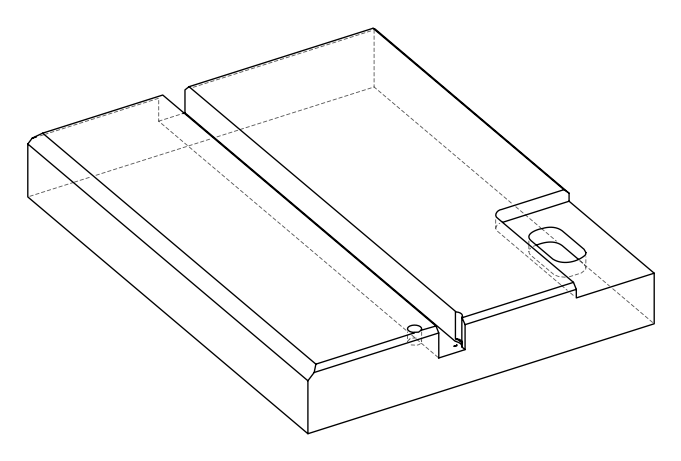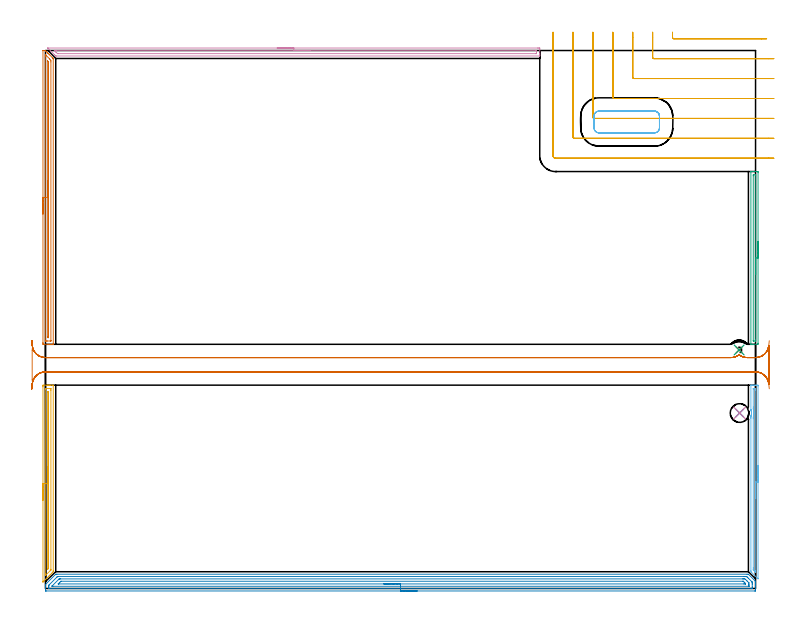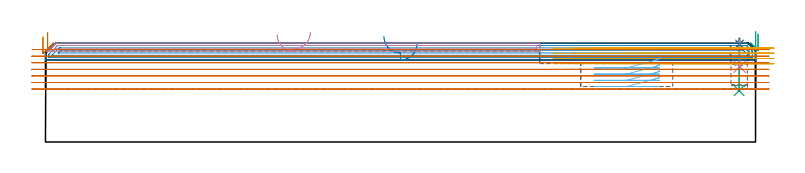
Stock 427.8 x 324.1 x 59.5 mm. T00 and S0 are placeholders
(PLAN: 13 operations, 4 tool changes, 52.9 min)
(1 SPOT_DRILL | STEP1POCKET | NXT0321_9005460120000 | 0.03 min | 0 mm3)
(2 SPOT_DRILL_1 | STEP1POCKET_1 | NXT0321_9005460120000 | 0.03 min | 1 mm3)
(3 DRILL_BLIND_HOLE_INTO_CENTER | STEP1POCKET | UGT0301_229 | 0.12 min | 2902 mm3)
(4 DRILL_BLIND_HOLE_INTO_CENTER_1 | STEP1POCKET_1 | NXT0301_084 | 0.07 min | 1270 mm3)
(5 AREA_MILL | FG_CHAMFER_SURFACE | UGT0205_001 | 2.93 min | 2415 mm3)
(6 AREA_MILL_1 | FG_CHAMFER_SURFACE_1 | UGT0205_001 | 2 min | 1134 mm3)
(7 AREA_MILL_2 | FG_CHAMFER_SURFACE_2 | UGT0205_001 | 4.36 min | 3483 mm3)
(8 AREA_MILL_3 | FG_CHAMFER_SURFACE_3 | UGT0205_001 | 13.82 min | 21623 mm3)
(9 AREA_MILL_4 | FG_CHAMFER_SURFACE_4 | UGT0205_001 | 1.83 min | 1017 mm3)
(10 AREA_MILL_5 | FG_CHAMFER_SURFACE_5 | UGT0205_001 | 4.89 min | 3418 mm3)
(11 MILL_CORNER_NOTCH_RECTANGULAR | CORNER_NOTCH_RECTANGULAR | UGT0201_008 | Follow Part, ap 4, ae 75% | 8.34 min | 116280 mm3)
(12 MILL_RECTANGULAR_POCKET | POCKET_RECTANGULAR_STRAIGHT | UGT0201_008 | Follow Part, ap 4, ae 75% | 1.24 min | 20830 mm3)
(13 MILL_RECTANGULAR_SLOT | SLOT_RECTANGULAR | UGT0201_008 | Follow Part, ap 4, ae 75% | 13.21 min | 287883 mm3)
(TOOL NXT0321_9005460120000 | NC Spot Drill, 142deg, 12mm, Carbide, Uncoated | D12 PA142 FL30 Z2)
(TOOL UGT0301_229 | Twist Drill 11.9 mm | D11.9 PA118 FL100 Z2)
(TOOL NXT0301_084 | Carbide Drill 11.3mm [860.1-1130-034A1-MM 2214] | D11.3 PA140 FL55 Z2)
(TOOL UGT0205_001 | Chamfer Mill 20 x 3 x 45 deg. | D20 FL50 Z2)
(TOOL UGT0201_008 | End Mill 16 mm | D16 FL32 Z4)
(OP 1 SPOT_DRILL)
G17 G21 G94 G90
T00 M6
G54
G17 G0 G90 X417.9 Y143.7 S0 M3
G43 Z69.5 H0
G94 G81 G98 Z58.988 F250. R62.5
G80
M5
M2
(OP 2 SPOT_DRILL_1)
G17 G21 G94 G90
T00 M6
G54
G17 G0 G90 X418.2 Y105.7 S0 M3
G43 Z69.5 H0
G94 G81 G98 Z59.014 F250. R62.5
G80
M5
M2
(OP 3 DRILL_BLIND_HOLE_INTO_CENTER)
G17 G21 G94 G90
T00 M6
G54
G17 G0 G90 X417.9 Y143.7 S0 M3
G43 Z69.5 H0
G94 G81 G98 Z30.9 F250. R61.5
G80
M5
M2
(OP 4 DRILL_BLIND_HOLE_INTO_CENTER_1)
G17 G21 G94 G90
T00 M6
G54
G17 G0 G90 X418.2 Y105.7 S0 M3
G43 Z69.5 H1
G94 G81 G98 Z45.4 F250. R61.5
G80
M5
M2
(OP 5 AREA_MILL)
G17 G21 G94 G90
T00 M6
G54
G17 G0 G90 X-1.5 Y53.2 S1061 M3
G43 Z69.5 H0
Z63.3
G94 G1 Y53.238 Z62.428 F250.
Y53.352 Z61.564
Y53.541 Z60.712
Y53.803 Z59.88
Y54.137 Z59.074
Y54.54 Z58.3
Y55.008 Z57.564
Y55.54 Z56.872
Y56.129 Z56.229
Y56.772 Z55.64
Y57.464 Z55.108
Y58.2 Z54.64
Y58.974 Z54.237
Y59.78 Z53.903
Y60.612 Z53.641
Y61.464 Z53.452
Y62.328 Z53.338
Y63.2 Z53.3
Y121.5
X-1.499 Y121.931 Z53.301
X-1.494 Y122.384 Z53.303
X-1.491 Y122.491 Z53.305
X-1.045 Y122.5 Z53.75
X0.718 Z55.512
X1.354 Z56.151
X1.6 Z56.397
X2.236 Z57.032
X2.482 Z57.278
X2.974 Z57.773
X4.447 Y122.499 Z59.246
X4.694 Y122.49 Z59.492
X4.7 Y122.376 Z59.5
Y10.698
X4.694 Y10.103 Z59.489
X4.687 Y10.087 Z59.486
X4.686 Y10.086 Z59.485
X3.927 Y9.327 Z58.727
X3.657 Y9.055 Z58.453
X3.061 Y8.461 Z57.861
X2.776 Y8.173 Z57.571
X2.188 Y7.588 Z56.988
X1.894 Y7.292 Z56.689
X1.294 Y6.694 Z56.094
X1.012 Y6.41 Z55.807
X0.404 Y5.804 Z55.204
X0.131 Y5.528 Z54.925
X-0.575 Y4.825 Z54.225
X-0.929 Y4.469 Z53.867
X-1.376 Y4.024 Z53.422
X-1.486 Y3.922 Z53.312
X-1.497 Y3.914 Z53.301
X-1.5 Y4.024 Z53.3
Y63.2
X-0.086 Z54.714
Y120.151
X-0.084 Y120.354 Z54.716
X-0.082 Y120.455 Z54.718
X-0.079 Y120.476 Z54.721
X-0.069 Y120.49 Z54.731
X0.027 Y120.493 Z54.827
X0.373 Y120.499 Z55.173
X3.019 Z57.819
X3.194 Y120.494 Z57.994
X3.269 Y120.49 Z58.069
X3.282 Y120.233 Z58.082
X3.284 Y120.151 Z58.084
X3.286 Y119.34 Z58.086
X3.285 Y11.588 Z58.085
X3.279 Y11.183 Z58.079
X3.277 Y11.138 Z58.077
X3.25 Y11.106 Z58.05
X3.196 Y11.048 Z57.996
X3.107 Y10.957 Z57.907
X2.849 Y10.698 Z57.649
X0.179 Y8.029 Z54.979
X0.072 Y7.923 Z54.872
X0.005 Y7.859 Z54.805
X-0.06 Y7.802 Z54.74
X-0.079 Y7.796 Z54.721
X-0.084 Y7.948 Z54.716
X-0.086 Y8.84 Z54.714
Y63.2
X1.328 Z56.128
X1.329 Y118.371 Z56.129
X1.33 Y118.44 Z56.13
X1.332 Y118.473 Z56.132
X1.334 Y118.484 Z56.134
X1.347 Y118.49 Z56.147
X1.475 Y118.498 Z56.275
X1.6 Y118.499 Z56.4
X1.727 Y118.496 Z56.527
X1.812 Y118.492 Z56.612
X1.865 Y118.486 Z56.665
X1.867 Y118.462 Z56.667
X1.869 Y118.371 Z56.669
X1.871 Y118.098 Z56.671
Y13.094
X1.868 Y12.478 Z56.668
X1.865 Y12.211 Z56.665
X1.862 Y12.173 Z56.662
X1.844 Y12.151 Z56.644
X1.79 Y12.094 Z56.59
X1.6 Y11.9 Z56.4
X1.443 Y11.746 Z56.243
X1.381 Y11.687 Z56.181
X1.343 Y11.654 Z56.143
X1.335 Y11.698 Z56.135
X1.331 Y11.748 Z56.131
X1.329 Y11.784 Z56.129
Y11.862
X1.328 Y63.2 Z56.128
Y64.072 Z56.167
Y64.936 Z56.28
Y65.788 Z56.469
Y66.62 Z56.732
Y67.426 Z57.065
Y68.2 Z57.468
Y68.936 Z57.937
Y69.628 Z58.468
Y70.271 Z59.057
Y70.86 Z59.701
Y71.392 Z60.393
Y71.86 Z61.128
Y72.263 Z61.902
Y72.597 Z62.708
Y72.859 Z63.54
Y73.048 Z64.392
Y73.162 Z65.257
Y73.2 Z66.128
G0 Z69.5
M5
M2
(OP 6 AREA_MILL_1)
G17 G21 G94 G90
T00 M6
G54
G17 G0 G90 X429.3 Y74.15 S1061 M3
G43 Z69.5 H0
Z65.2
G94 G1 Y74.112 Z64.328 F250.
Y73.998 Z63.463
Y73.809 Z62.612
Y73.547 Z61.78
Y73.213 Z60.974
Y72.81 Z60.2
Y72.342 Z59.464
Y71.81 Z58.772
Y71.221 Z58.129
Y70.578 Z57.54
Y69.886 Z57.008
Y69.15 Z56.54
Y68.376 Z56.137
Y67.57 Z55.803
Y66.738 Z55.541
Y65.887 Z55.352
Y65.022 Z55.238
Y64.15 Z55.2
Y5.914
X429.293 Y5.819 Z55.206
X429.187 Y5.914 Z55.312
X425.185 Y9.915 Z59.315
X425.003 Y10.093 Z59.489
X425. Y10.804 Z59.5
Y102.381
X425.002 Y103.014 Z59.498
X425.004 Y103.261 Z59.496
X425.011 Y103.743 Z59.489
Y103.745
X425.054 Y103.911 Z59.443
X425.121 Y104.159 Z59.373
X425.176 Y104.349 Z59.323
X425.177 Y104.354 Z59.321
X425.237 Y104.66 Z59.259
X425.266 Y104.804 Z59.23
X425.297 Y105.049 Z59.197
X425.312 Y105.154 Z59.185
X425.324 Y105.249 Z59.171
X425.326 Y105.288 Z59.167
X425.341 Y105.473 Z59.157
X425.343 Y105.559 Z59.154
X425.348 Y105.697 Z59.15
X425.342 Y105.921 Z59.157
X425.34 Y105.938 Z59.159
X425.336 Y105.955 Z59.156
X425.333 Y106.028 Z59.163
X425.324 Y106.146 Z59.17
X425.317 Y106.189 Z59.174
X425.313 Y106.224 Z59.18
X425.268 Y106.591 Z59.23
X425.245 Y106.703 Z59.252
X425.22 Y106.827 Z59.276
X425.201 Y106.93 Z59.298
X425.179 Y107.04 Z59.32
X425.096 Y107.336 Z59.401
X425.055 Y107.484 Z59.443
X425.022 Y107.6 Z59.477
X425.02 Y107.605 Z59.478
X425.001 Y107.709 Z59.499
X425. Y122.386 Z59.5
X425.003 Y122.49 Z59.489
X425.099 Y122.498 Z59.393
X425.202 Y122.5 Z59.296
X425.845 Z58.654
X426.7 Z57.799
X427.15 Z57.346
X427.375 Z57.122
X428.027 Z56.469
X428.252 Z56.245
X428.905 Y122.495 Z55.589
X429.29 Y122.49 Z55.204
X429.295 Y122.337 Z55.201
X429.299 Y121.941
X429.3 Y64.15 Z55.2
X427.886 Z56.614
Y10.804
X427.885 Y10.06 Z56.615
X427.883 Y9.915 Z56.617
X427.879 Y9.708 Z56.621
X427.873 Y9.687 Z56.627
X427.846 Y9.71 Z56.654
X427.815 Y9.738 Z56.685
X427.635 Y9.915 Z56.865
X427.15 Y10.4 Z57.35
X426.746 Y10.804 Z57.754
X426.609 Y10.943 Z57.891
X426.5 Y11.057 Z58.
X426.429 Y11.132 Z58.071
X426.421 Y11.178 Z58.079
X426.416 Y11.548 Z58.084
X426.415 Y11.693 Z58.085
X426.414 Y12.439 Z58.086
X426.415 Y102.237 Z58.085
X426.416 Y102.381 Z58.084
X426.422 Y103.119 Z58.078
X426.426 Y103.27 Z58.074
X426.547 Y103.881 Z57.953
X426.602 Y104.159 Z57.898
X426.678 Y104.638 Z57.822
X426.726 Y105.049 Z57.774
X426.75 Y105.454 Z57.75
Y105.938
X426.725 Y106.368 Z57.775
X426.669 Y106.827 Z57.831
X426.632 Y107.083 Z57.868
X426.57 Y107.415 Z57.93
X426.505 Y107.716 Z57.995
X426.423 Y108.09 Z58.077
X426.417 Y108.458 Z58.083
X426.416 Y108.605 Z58.084
X426.415 Y109.349 Z58.085
Y120.163
X426.417 Y120.35 Z58.083
X426.419 Y120.442 Z58.081
X426.421 Y120.48 Z58.079
X426.486 Y120.49 Z58.014
X426.82 Y120.498 Z57.68
X427.15 Z57.35
X427.699 Y120.496 Z56.801
X427.825 Y120.49 Z56.675
X427.879 Y120.477 Z56.621
X427.883 Y120.309 Z56.617
X427.884 Y120.163 Z56.616
X427.886 Y119.418 Z56.614
Y64.15
Y63.278 Z56.652
Y62.414 Z56.766
Y61.562 Z56.955
Y60.73 Z57.217
Y59.924 Z57.551
Y59.15 Z57.954
Y58.414 Z58.423
Y57.722 Z58.954
Y57.079 Z59.543
Y56.49 Z60.186
Y55.959 Z60.878
Y55.49 Z61.614
Y55.087 Z62.388
Y54.753 Z63.194
Y54.491 Z64.026
Y54.302 Z64.878
Y54.188 Z65.743
Y54.15 Z66.614
G0 Z69.5
M5
M2
(OP 7 AREA_MILL_2)
G17 G21 G94 G90
T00 M6
G54
G17 G0 G90 X-1.5 Y225.6 S1061 M3
G43 Z69.5 H0
Z63.3
G94 G1 Y225.638 Z62.428 F250.
Y225.752 Z61.564
Y225.941 Z60.712
Y226.203 Z59.88
Y226.537 Z59.074
Y226.94 Z58.3
Y227.409 Z57.564
Y227.94 Z56.872
Y228.529 Z56.229
Y229.172 Z55.64
Y229.864 Z55.108
Y230.6 Z54.64
Y231.374 Z54.237
Y232.18 Z53.903
Y233.012 Z53.641
Y233.864 Z53.452
Y234.728 Z53.338
Y235.6 Z53.3
Y323.942
X-1.496 Y324.051 Z53.304
X-1.493 Y324.09 Z53.306
X-1.303 Y324.1 Z53.496
X-0.103 Y324.099 Z54.696
X-0.09 Y324.091 Z54.709
X0.056 Y323.945 Z54.855
X0.131 Y323.871 Z54.927
X0.207 Y323.793 Z55.006
X0.346 Y323.654 Z55.145
X0.424 Y323.577 Z55.221
X0.504 Y323.496 Z55.304
X0.637 Y323.364 Z55.436
X0.718 Y323.284 Z55.514
X1.331 Y322.669 Z56.131
X1.397 Y322.604 Z56.196
X1.6 Y322.402 Z56.396
X2.182 Y321.818 Z56.982
X2.289 Y321.711 Z57.088
X2.482 Y321.52 Z57.278
X4.075 Y319.927 Z58.871
X4.245 Y319.758 Z59.04
X4.412 Y319.589 Z59.21
X4.521 Y319.48 Z59.318
X4.686 Y319.317 Z59.481
X4.691 Y319.309 Z59.486
X4.695 Y319.296 Z59.49
X4.7 Y319.034 Z59.5
Y147.258
X4.697 Y147.107 Z59.488
X4.695 Y147.1 Z59.485
X4.378 Z59.178
X3.987 Z58.786
X3.363 Z58.158
X2.17 Z56.967
X1.6 Z56.394
X-1.045 Y147.101 Z53.751
X-1.276 Y147.104 Z53.521
X-1.491 Y147.109 Z53.305
X-1.495 Y147.249 Z53.303
X-1.499 Y147.704 Z53.301
X-1.5 Y148.164 Z53.3
Y235.6
X-0.086 Z54.714
X-0.085 Y320.819 Z54.715
X-0.079 Y321.626 Z54.721
X0.718 Y320.832 Z55.518
X2.493 Y319.057 Z57.293
X2.516 Y319.034 Z57.316
X3.279 Y318.228 Z58.079
X3.286 Y317.25 Z58.086
X3.285 Y149.285 Z58.085
X3.284 Y149.184 Z58.084
X3.281 Y149.134 Z58.081
X3.28 Y149.116 Z58.08
X3.249 Y149.11 Z58.049
X2.864 Y149.102 Z57.664
X1.102 Y149.1 Z55.902
X0.718 Y149.101 Z55.518
X0.217 Y149.103 Z55.017
X0.014 Y149.11 Z54.814
X-0.079 Y149.123 Z54.721
X-0.084 Y149.409 Z54.716
X-0.085 Y149.489 Z54.715
X-0.086 Y235.6 Z54.714
X1.328 Z56.128
X1.329 Y317.616 Z56.129
X1.33 Y317.689 Z56.13
X1.332 Y317.737 Z56.132
X1.334 Y317.751 Z56.134
X1.351 Y317.738 Z56.151
X1.6 Y317.491 Z56.4
X1.834 Y317.25 Z56.634
X1.865 Y317.21 Z56.665
X1.867 Y317.18 Z56.667
X1.87 Y317.112 Z56.67
X1.871 Y316.975 Z56.671
Y151.891
X1.868 Y151.273 Z56.668
X1.866 Y151.137 Z56.666
X1.865 Y151.111 Z56.665
X1.828 Y151.107 Z56.628
X1.769 Y151.102 Z56.569
X1.6 Y151.104 Z56.4
X1.429 Y151.11 Z56.229
X1.335 Y151.118 Z56.135
X1.332 Y151.182 Z56.132
X1.331 Y151.273 Z56.131
X1.329 Y151.548 Z56.129
X1.328 Y235.6 Z56.128
Y236.472 Z56.167
Y237.337 Z56.28
Y238.188 Z56.469
Y239.02 Z56.732
Y239.826 Z57.065
Y240.6 Z57.468
Y241.336 Z57.937
Y242.028 Z58.468
Y242.671 Z59.057
Y243.26 Z59.701
Y243.792 Z60.393
Y244.26 Z61.128
Y244.663 Z61.902
Y244.997 Z62.708
Y245.259 Z63.54
Y245.448 Z64.392
Y245.562 Z65.257
Y245.6 Z66.128
G0 Z69.5
M5
M2
(OP 8 AREA_MILL_3)
G17 G21 G94 G90
T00 M6
G54
G17 G0 G90 X223.9 Y-1.5 S1061 M3
G43 Z69.5 H0
Z59.4
G94 G1 X223.862 Z58.528 F250.
X223.748 Z57.664
X223.559 Z56.812
X223.297 Z55.98
X222.963 Z55.174
X222.56 Z54.4
X222.092 Z53.664
X221.56 Z52.972
X220.971 Z52.329
X220.328 Z51.74
X219.636 Z51.208
X218.9 Z50.74
X218.126 Z50.337
X217.32 Z50.003
X216.488 Z49.741
X215.636 Z49.552
X214.772 Z49.438
X213.9 Z49.4
X0.63 Y-1.499 Z49.401
X0.043 Y-1.493 Z49.403
X0.008 Y-1.491 Z49.405
X0. Y-0.908 Z49.987
Y0.511 Z51.407
Y0.875 Z51.771
Y1.605 Z52.505
Y2.213 Z53.112
X0.001 Y2.295 Z53.195
X0.01 Y2.4 Z53.295
X0.107 Y2.508 Z53.407
X6.064 Y8.465 Z59.364
X6.089 Y8.489 Z59.386
X6.212 Y8.605 Z59.495
X6.876 Y8.6 Z59.5
X422.699
X423.504 Y8.594 Z59.492
X423.593 Y8.507 Z59.406
X423.648 Y8.453 Z59.351
X427.659 Y4.442 Z55.34
X427.79 Y4.312 Z55.204
X427.797 Y4.262 Z55.155
X427.8 Y4.077 Z54.977
Y3.388 Z54.288
Y2.659 Z53.554
Y1.402 Z52.299
Y-0.016 Z50.88
Y-0.644 Z50.252
X427.798 Y-0.908 Z49.989
X427.793 Y-1.491 Z49.405
X427.757 Y-1.493 Z49.404
X427.17 Y-1.5 Z49.4
X213.9
Y-0.086 Z50.814
X2.419 Y-0.085 Z50.815
X2.349 Y-0.084 Z50.816
X2.209 Y-0.079 Z50.821
X2.01 Y-0.069 Z50.831
X2.008 Y-0.016 Z50.884
X2.001 Y0.4 Z51.3
Y0.875 Z51.775
X2.002 Y1.29 Z52.19
X2.01 Y1.767 Z52.667
X2.027 Y1.965 Z52.865
X2.121 Y2.063 Z52.963
X2.419 Y2.368 Z53.268
X6.89 Y6.84 Z57.74
X7.029 Y6.977 Z57.877
X7.172 Y7.116 Z58.016
X7.239 Y7.178 Z58.078
X7.714 Y7.186 Z58.086
X420.91
X421.739 Y7.182 Z58.082
X421.805 Y7.179 Z58.079
X422.522 Y7.116 Z58.016
X422.699 Y6.946 Z57.846
X423.425 Y6.225 Z57.125
X423.593 Y6.057 Z56.957
X425.381 Y4.268 Z55.168
X425.735 Y3.906 Z54.806
X425.777 Y3.861 Z54.761
X425.79 Y3.8 Z54.7
X425.795 Y3.689 Z54.589
X425.798 Y3.55 Z54.45
X425.8 Y3.133 Z54.033
Y2.659 Z53.559
Y0.875 Z51.775
Y0.459 Z51.359
X425.796 Y-0.016 Z50.884
X425.793 Y-0.067 Z50.833
X425.792 Y-0.075 Z50.825
X425.753 Y-0.079 Z50.821
X425.661 Y-0.083 Z50.817
X425.521 Y-0.085 Z50.815
X425.451 Y-0.086 Z50.814
X213.9
Y1.328 Z52.228
X4.471 Y1.329 Z52.229
X4.207 Y1.33 Z52.23
X4.106 Y1.332 Z52.232
X4.011 Y1.335 Z52.235
X4.009 Y1.427 Z52.327
X4.01 Y1.485 Z52.385
X4.033 Y1.522 Z52.422
X4.064 Y1.557 Z52.457
X4.207 Y1.707 Z52.607
X4.237 Y1.737 Z52.637
X7.833 Y5.333 Z56.233
X8.26 Y5.75 Z56.65
X8.296 Y5.765 Z56.665
X8.349 Y5.767 Z56.667
X8.458 Y5.77 Z56.67
X8.678 Y5.771 Z56.671
X9.132 Y5.772 Z56.672
X420.016 Y5.771 Z56.671
X420.472
X420.91 Y5.768 Z56.668
X421.372 Y5.764 Z56.664
X421.805 Y5.391 Z56.291
X421.865 Y5.333 Z56.233
X422.699 Y4.502 Z55.402
X423.593 Y3.608 Z54.508
X423.649 Y3.55 Z54.45
X423.704 Y3.49 Z54.39
X423.79 Y3.393 Z54.293
X423.795 Y3.348 Z54.248
X423.799 Y2.659 Z53.559
X423.8 Y2.452 Z53.352
Y1.767 Z52.667
X423.799 Y1.562 Z52.462
X423.792 Y1.355 Z52.255
X423.789 Y1.334 Z52.234
X423.784 Y1.332 Z52.232
X423.758 Y1.33 Z52.23
X423.703 Y1.329 Z52.229
X423.593
X213.9 Y1.328 Z52.228
Y2.743 Z53.643
X8.101
X7.784 Y2.744 Z53.644
X7.698
X7.696 Y2.745 Z53.645
Y2.746 Z53.646
X8.678 Y3.729 Z54.629
X9.036 Y4.085 Z54.985
X9.219 Y4.262 Z55.162
X9.286 Y4.325 Z55.225
X9.323 Y4.35 Z55.25
X9.657 Y4.357 Z55.257
X420.101
X420.303 Y4.355 Z55.255
X420.353 Y4.353 Z55.253
X420.374 Y4.351 Z55.251
X420.414 Y4.325 Z55.225
X420.613 Y4.132 Z55.032
X420.91 Y3.84 Z54.74
X421.2 Y3.55 Z54.45
X421.487 Y3.259 Z54.159
X421.674 Y3.065 Z53.965
X421.79 Y2.938 Z53.838
X421.792 Y2.885 Z53.785
Y2.775 Z53.675
X421.79 Y2.752 Z53.652
X421.772 Y2.749 Z53.649
X421.717 Y2.746 Z53.646
X420.91 Y2.743 Z53.643
X420.826
X213.9
X213.028 Z53.681
X212.164 Z53.795
X211.312 Z53.983
X210.48 Z54.246
X209.674 Z54.58
X208.9 Z54.982
X208.164 Z55.451
X207.472 Z55.982
X206.829 Z56.572
X206.24 Z57.215
X205.708 Z57.907
X205.24 Z58.643
X204.837 Z59.416
X204.503 Z60.222
X204.241 Z61.054
X204.052 Z61.906
X203.938 Z62.771
X203.9 Z63.643
G0 Z69.5
M5
M2
(OP 9 AREA_MILL_4)
G17 G21 G94 G90
T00 M6
G54
G17 G0 G90 X429.3 Y209.15 S1061 M3
G43 Z69.5 H0
Z65.2
G94 G1 Y209.112 Z64.328 F250.
Y208.998 Z63.463
Y208.809 Z62.612
Y208.547 Z61.78
Y208.213 Z60.974
Y207.81 Z60.2
Y207.342 Z59.464
Y206.81 Z58.772
Y206.221 Z58.129
Y205.578 Z57.54
Y204.886 Z57.008
Y204.15 Z56.54
Y203.376 Z56.137
Y202.57 Z55.803
Y201.738 Z55.541
Y200.887 Z55.352
Y200.022 Z55.238
Y199.15 Z55.2
X429.299 Y147.731 Z55.201
X429.296 Y147.332
X429.292 Y147.11 Z55.204
X428.905 Y147.1 Z55.591
X426.273 Z58.222
X425.324 Z59.175
X425.16 Y147.102 Z59.332
X425.002 Y147.11 Z59.489
X425. Y147.284 Z59.5
Y251.017
X425.002 Y251.19 Z59.489
X425.16 Y251.198 Z59.332
X425.324 Y251.2 Z59.175
X425.553 Z58.947
X426.273 Z58.222
X427.51 Z56.987
X428.027 Z56.467
X428.646 Z55.849
X428.905 Y251.197 Z55.591
X429.292 Y251.19 Z55.204
X429.296 Y250.968 Z55.201
X429.3 Y250.569 Z55.2
Y199.15
X427.886 Z56.614
Y149.664
X427.885 Y149.519 Z56.615
X427.879 Y149.146 Z56.621
X427.875 Y149.11 Z56.625
X427.808 Y149.105 Z56.692
X427.698 Y149.101 Z56.802
X427.561 Y149.1 Z56.939
X426.684 Z57.816
X426.487 Y149.102 Z58.013
X426.452 Y149.105 Z58.048
X426.421 Y149.112 Z58.079
X426.419 Y149.157 Z58.081
X426.415 Y149.374 Z58.085
X426.414 Y248.636 Z58.086
X426.415 Y248.781 Z58.085
X426.421 Y249.155 Z58.079
X426.425 Y249.19 Z58.075
X426.492 Y249.195 Z58.008
X426.602 Y249.199 Z57.898
X426.739 Y249.2 Z57.761
X427.616 Z56.884
X427.813 Y249.198 Z56.687
X427.848 Y249.195 Z56.652
X427.879 Y249.188 Z56.621
X427.881 Y249.143 Z56.619
X427.885 Y248.926 Z56.615
X427.886 Y199.15 Z56.614
Y198.278 Z56.652
Y197.414 Z56.766
Y196.562 Z56.955
Y195.73 Z57.217
Y194.924 Z57.551
Y194.15 Z57.954
Y193.414 Z58.423
Y192.722 Z58.954
Y192.079 Z59.543
Y191.49 Z60.186
Y190.959 Z60.878
Y190.49 Z61.614
Y190.087 Z62.388
Y189.753 Z63.194
Y189.491 Z64.026
Y189.302 Z64.878
Y189.188 Z65.743
Y189.15 Z66.614
G0 Z69.5
M5
M2
(OP 10 AREA_MILL_5)
G17 G21 G94 G90
T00 M6
G54
G17 G0 G90 X139.6 Y325.6 S1061 M3
G43 Z69.5 H0
Z64.7
G94 G1 X139.638 Z63.828 F250.
X139.752 Z62.964
X139.941 Z62.112
X140.203 Z61.28
X140.537 Z60.474
X140.94 Z59.7
X141.408 Z58.964
X141.939 Z58.272
X142.529 Z57.629
X143.172 Z57.04
X143.864 Z56.508
X144.6 Z56.04
X145.374 Z55.637
X146.18 Z55.303
X147.012 Z55.041
X147.863 Z54.852
X148.728 Z54.738
X149.6 Z54.7
X296.553
X297.168 Y325.598 Z54.702
X297.775 Y325.593 Z54.704
X297.793 Y325.591 Z54.705
X297.8 Y324.986 Z55.31
Y322.307 Z57.988
Y321.569 Z58.731
Y321.308 Z58.992
Y320.869 Z59.422
X297.79 Y320.803 Z59.488
X297.615 Y320.8 Z59.5
X6.504
X6.196 Y320.804 Z59.49
X6.034 Y320.964 Z59.332
X5.586 Y321.414 Z58.885
X1.734 Y325.266 Z55.034
X1.566 Y325.433 Z54.864
X1.436 Y325.568 Z54.73
X1.417 Y325.594 Z54.704
X1.436 Y325.599 Z54.699
X149.6 Y325.6 Z54.7
Y324.186 Z56.114
X295.379
X295.775 Y324.179 Z56.121
X295.79 Y324.152 Z56.148
X295.792 Y324.093 Z56.207
X295.799 Y323.674 Z56.626
Y322.307 Z57.993
X295.797 Y322.255 Z58.045
X295.794 Y322.229 Z58.071
X295.792 Y322.222 Z58.078
X295.75 Y322.22 Z58.08
X295.565 Y322.216 Z58.084
X295.472 Y322.214 Z58.086
X295.379
X7.49 Y322.215 Z58.085
X7.398 Y322.216 Z58.084
X7.306 Y322.218 Z58.082
X7.248 Y322.221 Z58.079
X7.214 Y322.248 Z58.052
X7.149 Y322.307 Z57.993
X6.504 Y322.946 Z57.354
X6.25 Y323.2 Z57.1
X5.609 Y323.842 Z56.458
X5.364 Y324.093 Z56.207
X5.29 Y324.171 Z56.129
X5.424 Y324.18 Z56.12
X5.518 Y324.184 Z56.116
X5.609 Y324.185 Z56.115
X6.411 Y324.186 Z56.114
X149.6
X150.471 Z56.152
X151.336 Z56.266
X152.188 Z56.455
X153.02 Z56.717
X153.826 Z57.051
X154.6 Z57.454
X155.336 Z57.923
X156.028 Z58.454
X156.671 Z59.043
X157.26 Z59.686
X157.791 Z60.378
X158.26 Z61.114
X158.663 Z61.888
X158.997 Z62.694
X159.259 Z63.526
X159.448 Z64.378
X159.562 Z65.243
X159.6 Z66.114
G0 Z69.5
M5
M2
(OP 11 MILL_CORNER_NOTCH_RECTANGULAR)
G17 G21 G94 G90
T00 M6
G54
G17 G0 G90 X377.8 Y335.1 S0 M3
G43 Z69.623 H0
Z56.517
G94 G1 Y332.1 F250.
Y331.994 F500.
G3 X378.594 Y331.2 R0.8
G1 X431.486
X434.486 F250.
G0 Z69.623
X365.8 Y335.1
Z56.517
G1 Y332.1
Y319.994 F500.
G3 X366.594 Y319.2 R0.8
G1 X435.8
X438.8 F250.
G0 Z69.623
X353.8 Y335.1
Z56.517
G1 Y332.1
Y307.995 F500.
G3 X354.595 Y307.2 R0.8
G1 X435.8
X438.8 F250.
G0 Z69.623
X341.8 Y335.1
Z56.517
G1 Y332.1
Y295.995 F500.
G3 X342.595 Y295.2 R0.8
G1 X435.8
X438.8 F250.
G0 Z69.623
X329.8 Y335.1
Z56.517
G1 Y332.1
Y283.995 F500.
G3 X330.595 Y283.2 R0.8
G1 X435.8
X438.8 F250.
G0 Z69.623
X317.8 Y335.1
Z56.517
G1 Y332.1
Y271.996 F500.
G3 X318.596 Y271.2 R0.8
G1 X435.8
X438.8 F250.
G0 Z69.623
X305.8 Y335.1
Z56.517
G1 Y332.1
Y260.7 F500.
G3 X307.3 Y259.2 R1.5
G1 X435.8
X438.8 F250.
G0 Z69.623
X377.8 Y335.1
Z53.411
G1 Y332.1
Y331.994 F500.
G3 X378.594 Y331.2 R0.8
G1 X431.486
X434.486 F250.
G0 Z69.623
X365.8 Y335.1
Z53.411
G1 Y332.1
Y319.994 F500.
G3 X366.594 Y319.2 R0.8
G1 X435.8
X438.8 F250.
G0 Z69.623
X353.8 Y335.1
Z53.411
G1 Y332.1
Y307.995 F500.
G3 X354.595 Y307.2 R0.8
G1 X435.8
X438.8 F250.
G0 Z69.623
X341.8 Y335.1
Z53.411
G1 Y332.1
Y295.995 F500.
G3 X342.595 Y295.2 R0.8
G1 X435.8
X438.8 F250.
G0 Z69.623
X329.8 Y335.1
Z53.411
G1 Y332.1
Y283.995 F500.
G3 X330.595 Y283.2 R0.8
G1 X435.8
X438.8 F250.
G0 Z69.623
X317.8 Y335.1
Z53.411
G1 Y332.1
Y271.996 F500.
G3 X318.596 Y271.2 R0.8
G1 X435.8
X438.8 F250.
G0 Z69.623
X305.8 Y335.1
Z53.411
G1 Y332.1
Y260.7 F500.
G3 X307.3 Y259.2 R1.5
G1 X435.8
X438.8 F250.
G0 Z69.623
X377.8 Y335.1
Z50.306
G1 Y332.1
Y331.994 F500.
G3 X378.594 Y331.2 R0.8
G1 X431.486
X434.486 F250.
G0 Z69.623
X365.8 Y335.1
Z50.306
G1 Y332.1
Y319.994 F500.
G3 X366.594 Y319.2 R0.8
G1 X435.8
X438.8 F250.
G0 Z69.623
X353.8 Y335.1
Z50.306
G1 Y332.1
Y307.995 F500.
G3 X354.595 Y307.2 R0.8
G1 X435.8
X438.8 F250.
G0 Z69.623
X341.8 Y335.1
Z50.306
G1 Y332.1
Y295.995 F500.
G3 X342.595 Y295.2 R0.8
G1 X435.8
X438.8 F250.
G0 Z69.623
X329.8 Y335.1
Z50.306
G1 Y332.1
Y283.995 F500.
G3 X330.595 Y283.2 R0.8
G1 X435.8
X438.8 F250.
G0 Z69.623
X317.8 Y335.1
Z50.306
G1 Y332.1
Y271.996 F500.
G3 X318.596 Y271.2 R0.8
G1 X435.8
X438.8 F250.
G0 Z69.623
X305.8 Y335.1
Z50.306
G1 Y332.1
Y260.7 F500.
G3 X307.3 Y259.2 R1.5
G1 X435.8
X438.8 F250.
G0 Z69.623
X377.8 Y335.1
Z47.2
G1 Y332.1
Y331.994 F500.
G3 X378.594 Y331.2 R0.8
G1 X431.486
X434.486 F250.
G0 Z69.623
X365.8 Y335.1
Z47.2
G1 Y332.1
Y319.994 F500.
G3 X366.594 Y319.2 R0.8
G1 X435.8
X438.8 F250.
G0 Z69.623
X353.8 Y335.1
Z47.2
G1 Y332.1
Y307.995 F500.
G3 X354.595 Y307.2 R0.8
G1 X435.8
X438.8 F250.
G0 Z69.623
X341.8 Y335.1
Z47.2
G1 Y332.1
Y295.995 F500.
G3 X342.595 Y295.2 R0.8
G1 X435.8
X438.8 F250.
G0 Z69.623
X329.8 Y335.1
Z47.2
G1 Y332.1
Y283.995 F500.
G3 X330.595 Y283.2 R0.8
G1 X435.8
X438.8 F250.
G0 Z69.623
X317.8 Y335.1
Z47.2
G1 Y332.1
Y271.996 F500.
G3 X318.596 Y271.2 R0.8
G1 X435.8
X438.8 F250.
G0 Z69.623
X305.8 Y335.1
Z47.2
G1 Y332.1
Y260.7 F500.
G3 X307.3 Y259.2 R1.5
G1 X435.8
X438.8 F250.
G0 Z69.623
M5
M2
(OP 12 MILL_RECTANGULAR_POCKET)
G17 G21 G94 G90
T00 M6
G54
G17 G0 G90 X369.9 Y280.839 S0 M3
G43 Z69.623 H0
Z51.384
G94 G1 Y284.6 Z50.376 F250.
Y284.773 Z50.33
X369.833 Y285.254 Z50.2
X369.689 Y285.718 Z50.07
X369.473 Y286.152 Z49.94
X369.19 Y286.546 Z49.81
X368.846 Y286.89 Z49.68
X368.452 Y287.173 Z49.55
X368.018 Y287.389 Z49.42
X367.554 Y287.533 Z49.29
X367.073 Y287.6 Z49.159
X366.9 Z49.113
X350.2 Z44.638
X333.5 F500.
G3 X330.5 Y284.6 R3.
G1 Y277.5
G3 X333.5 Y274.5 R3.
G1 X366.9
G3 X369.9 Y277.5 R3.
G1 Y284.6
G3 X366.9 Y287.6 R3.
G1 X350.2
X349.2
G0 X369.9 Y280.839 Z47.638
G1 Y284.6 Z46.63 F250.
Y284.773 Z46.584
X369.833 Y285.254 Z46.454
X369.689 Y285.718 Z46.324
X369.473 Y286.152 Z46.194
X369.19 Y286.546 Z46.064
X368.846 Y286.89 Z45.934
X368.452 Y287.173 Z45.804
X368.018 Y287.389 Z45.674
X367.554 Y287.533 Z45.543
X367.073 Y287.6 Z45.413
X366.9 Z45.367
X350.2 Z40.892
X333.5 F500.
G3 X330.5 Y284.6 R3.
G1 Y277.5
G3 X333.5 Y274.5 R3.
G1 X366.9
G3 X369.9 Y277.5 R3.
G1 Y284.6
G3 X366.9 Y287.6 R3.
G1 X350.2
X349.2
G0 X369.9 Y280.839 Z43.892
G1 Y284.6 Z42.884 F250.
Y284.773 Z42.838
X369.833 Y285.254 Z42.708
X369.689 Y285.718 Z42.578
X369.473 Y286.152 Z42.448
X369.19 Y286.546 Z42.318
X368.846 Y286.89 Z42.188
X368.452 Y287.173 Z42.057
X368.018 Y287.389 Z41.927
X367.554 Y287.533 Z41.797
X367.073 Y287.6 Z41.667
X366.9 Z41.621
X350.2 Z37.146
X333.5 F500.
G3 X330.5 Y284.6 R3.
G1 Y277.5
G3 X333.5 Y274.5 R3.
G1 X366.9
G3 X369.9 Y277.5 R3.
G1 Y284.6
G3 X366.9 Y287.6 R3.
G1 X350.2
X349.2
G0 X369.9 Y280.839 Z40.146
G1 Y284.6 Z39.138 F250.
Y284.773 Z39.092
X369.833 Y285.254 Z38.962
X369.689 Y285.718 Z38.832
X369.473 Y286.152 Z38.702
X369.19 Y286.546 Z38.572
X368.846 Y286.89 Z38.441
X368.452 Y287.173 Z38.311
X368.018 Y287.389 Z38.181
X367.554 Y287.533 Z38.051
X367.073 Y287.6 Z37.921
X366.9 Z37.875
X350.2 Z33.4
X333.5 F500.
G3 X330.5 Y284.6 R3.
G1 Y277.5
G3 X333.5 Y274.5 R3.
G1 X366.9
G3 X369.9 Y277.5 R3.
G1 Y284.6
G3 X366.9 Y287.6 R3.
G1 X350.2
X349.2
G0 Z69.623
M5
M2
(OP 13 MILL_RECTANGULAR_SLOT)
G17 G21 G94 G90
T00 M6
G54
G17 G0 G90 X436.064 Y149.271 S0 M3
G43 Z69.623 H0
Z55.662
G94 G1 X435.759 Y146.286 F250.
G2 X427.8 Y139.1 R8. F500.
G1 X422.783
G2 X417.9 Y140.763 R8.
X413.017 Y139.1 R8.
G1 X0.
G2 X-7.778 Y145.229 R8.
G1 X-7.807 Y145.236
G3 X-8. Y143.491 R8.
G1 Y126.064
G3 X-7.813 Y124.343 R8.
G1 X-7.783 Y124.349
G2 X0. Y130.5 R8.
G1 X427.8
G2 X435.758 Y123.317 R8.
G1 X436.064 Y120.332 F250.
G0 Z69.623
X-8.23 Y120.203
Z51.702
G1 X-7.97 Y123.192
G2 X0. Y130.5 R8. F500.
G1 X427.8
G2 X435.77 Y123.192 R8.
G1 X435.8
Y146.408
X435.77
G2 X427.8 Y139.1 R8.
G1 X422.783
G2 X417.9 Y140.763 R8.
X413.017 Y139.1 R8.
G1 X0.
G2 X-7.97 Y146.408 R8.
G1 X-8.23 Y149.397 F250.
G0 Y120.203 Z47.742
G1 X-7.97 Y123.192
G2 X0. Y130.5 R8. F500.
G1 X427.8
G2 X435.77 Y123.192 R8.
G1 X435.8
Y146.408
X435.77
G2 X427.8 Y139.1 R8.
G1 X422.783
G2 X417.9 Y140.763 R8.
X413.017 Y139.1 R8.
G1 X0.
G2 X-7.97 Y146.408 R8.
G1 X-8.23 Y149.397 F250.
G0 Y120.203 Z43.781
G1 X-7.97 Y123.192
G2 X0. Y130.5 R8. F500.
G1 X427.8
G2 X435.77 Y123.192 R8.
G1 X435.8
Y146.408
X435.77
G2 X427.8 Y139.1 R8.
G1 X422.783
G2 X417.9 Y140.763 R8.
X413.017 Y139.1 R8.
G1 X0.
G2 X-7.97 Y146.408 R8.
G1 X-8.23 Y149.397 F250.
G0 Y120.203 Z39.821
G1 X-7.97 Y123.192
G2 X0. Y130.5 R8. F500.
G1 X427.8
G2 X435.77 Y123.192 R8.
G1 X435.8
Y146.408
X435.77
G2 X427.8 Y139.1 R8.
G1 X422.783
G2 X417.9 Y140.763 R8.
X413.017 Y139.1 R8.
G1 X0.
G2 X-7.97 Y146.408 R8.
G1 X-8.23 Y149.397 F250.
G0 Y120.203 Z35.86
G1 X-7.97 Y123.192
G2 X0. Y130.5 R8. F500.
G1 X427.8
G2 X435.77 Y123.192 R8.
G1 X435.8
Y146.408
X435.77
G2 X427.8 Y139.1 R8.
G1 X422.783
G2 X417.9 Y140.763 R8.
X413.017 Y139.1 R8.
G1 X0.
G2 X-7.97 Y146.408 R8.
G1 X-8.23 Y149.397 F250.
G0 Y120.203 Z31.9
G1 X-7.97 Y123.192
G2 X0. Y130.5 R8. F500.
G1 X427.8
G2 X435.77 Y123.192 R8.
G1 X435.8
Y146.408
X435.77
G2 X427.8 Y139.1 R8.
G1 X422.783
G2 X417.9 Y140.763 R8.
X413.017 Y139.1 R8.
G1 X0.
G2 X-7.97 Y146.408 R8.
G1 X-8.23 Y149.397 F250.
G0 Z69.623
M5
M2
